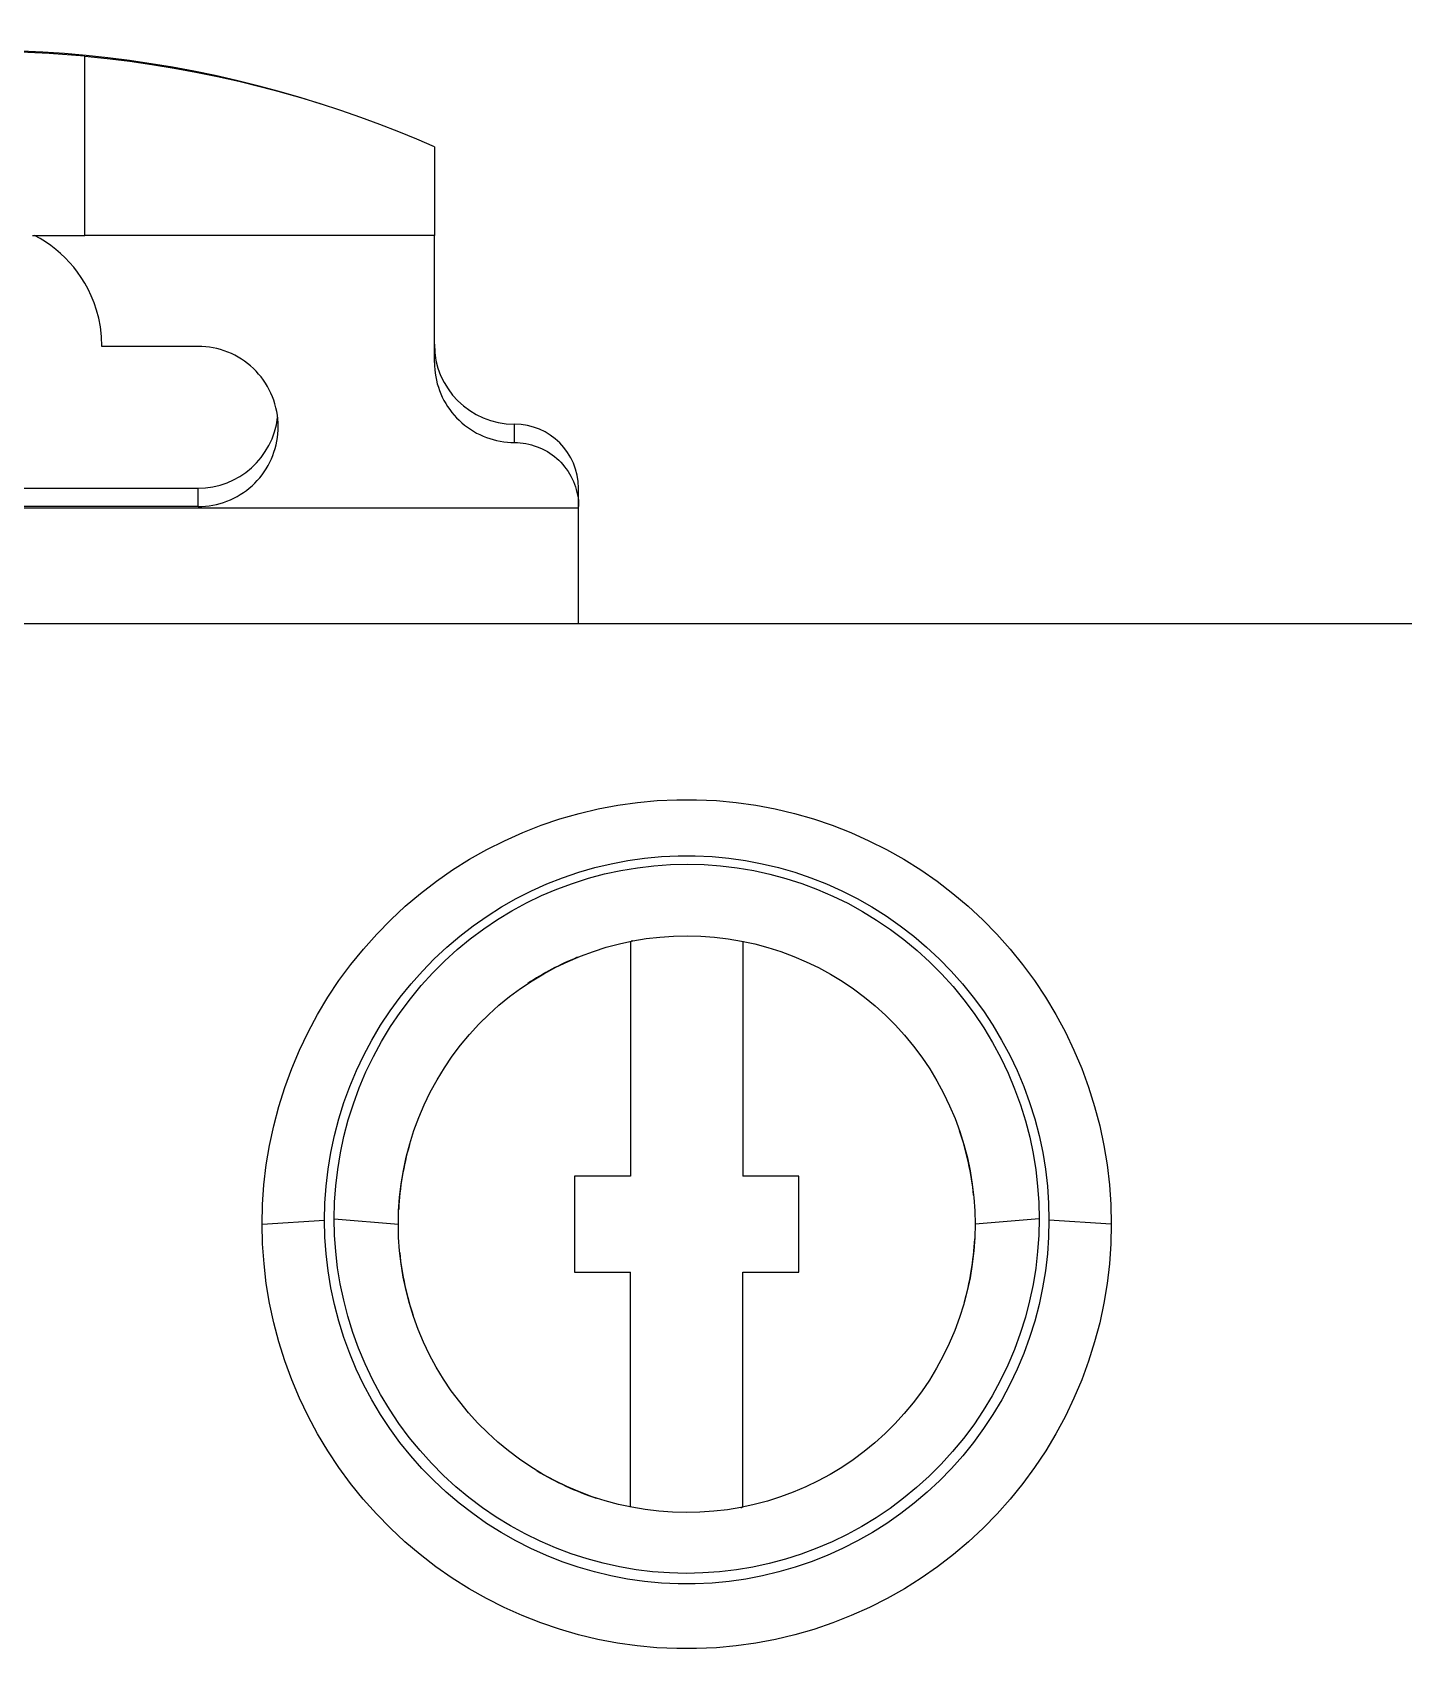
# Model space of a CAD drawing. Header units: millimetres. Extents: x 3609 to 5941, y 2453 to 3731.
# Drawn here: x 5579.97 to 5596.36, y 3422.55 to 3441.87 of the extents above; entities that cross this region are included whole.
import ezdxf

# ---------------------------------------------------------------- set-up
doc = ezdxf.new("R2010")
doc.units = ezdxf.units.MM

msp = doc.modelspace()

# ---------------------------------------------------------------- linework, layer by layer
for p, q in [((5580.168, 3441.62), (5579.742, 3441.64)), ((5580.594, 3441.586), (5580.168, 3441.62)), ((5580.594, 3441.582), (5580.594, 3441.586)), ((5580.594, 3439.442), (5580.594, 3441.582)), ((5580.864, 3441.554), (5580.594, 3441.581)), ((5581.132, 3441.521), (5580.864, 3441.554)), ((5581.398, 3441.482), (5581.132, 3441.521)), ((5581.662, 3441.439), (5581.398, 3441.482)), ((5581.923, 3441.391), (5581.662, 3441.439)), ((5582.182, 3441.339), (5581.923, 3441.391)), ((5582.437, 3441.282), (5582.182, 3441.339)), ((5582.688, 3441.221), (5582.437, 3441.282)), ((5582.935, 3441.155), (5582.688, 3441.221)), ((5583.177, 3441.087), (5582.935, 3441.155)), ((5583.414, 3441.015), (5583.177, 3441.087)), ((5583.657, 3440.936), (5583.414, 3441.015)), ((5583.894, 3440.854), (5583.657, 3440.936)), ((5584.124, 3440.769), (5583.894, 3440.854)), ((5584.348, 3440.682), (5584.124, 3440.769)), ((5584.565, 3440.594), (5584.348, 3440.682)), ((5584.775, 3440.504), (5584.565, 3440.594)), ((5584.775, 3440.504), (5584.775, 3439.442)), ((5579.968, 3439.442), (5580.594, 3439.442)), ((5580.061, 3439.406), (5579.995, 3439.442)), ((5580.126, 3439.366), (5580.061, 3439.406)), ((5580.844, 3439.442), (5580.594, 3439.442)), ((5581.091, 3439.442), (5580.844, 3439.442)), ((5581.334, 3439.442), (5581.091, 3439.442)), ((5581.573, 3439.442), (5581.334, 3439.442)), ((5581.809, 3439.442), (5581.573, 3439.442)), ((5582.042, 3439.442), (5581.809, 3439.442)), ((5582.271, 3439.442), (5582.042, 3439.442)), ((5582.498, 3439.442), (5582.271, 3439.442)), ((5582.721, 3439.442), (5582.498, 3439.442)), ((5582.941, 3439.442), (5582.721, 3439.442)), ((5583.158, 3439.442), (5582.941, 3439.442)), ((5583.372, 3439.442), (5583.158, 3439.442)), ((5583.582, 3439.442), (5583.372, 3439.442)), ((5583.79, 3439.442), (5583.582, 3439.442)), ((5583.994, 3439.442), (5583.79, 3439.442)), ((5584.194, 3439.442), (5583.994, 3439.442)), ((5584.391, 3439.442), (5584.194, 3439.442)), ((5584.585, 3439.442), (5584.391, 3439.442)), ((5584.775, 3439.442), (5584.585, 3439.442)), ((5584.775, 3437.925), (5584.775, 3439.442)), ((5580.188, 3439.323), (5580.126, 3439.366)), ((5580.248, 3439.277), (5580.188, 3439.323)), ((5580.306, 3439.227), (5580.248, 3439.277)), ((5580.361, 3439.176), (5580.306, 3439.227)), ((5580.413, 3439.121), (5580.361, 3439.176)), ((5580.462, 3439.064), (5580.413, 3439.121)), ((5580.509, 3439.004), (5580.462, 3439.064)), ((5580.553, 3438.94), (5580.509, 3439.004)), ((5580.596, 3438.872), (5580.553, 3438.94)), ((5580.635, 3438.799), (5580.596, 3438.872)), ((5580.672, 3438.722), (5580.635, 3438.799)), ((5580.706, 3438.639), (5580.672, 3438.722)), ((5580.736, 3438.549), (5580.706, 3438.639)), ((5580.762, 3438.453), (5580.736, 3438.549)), ((5580.782, 3438.349), (5580.762, 3438.453)), ((5580.795, 3438.237), (5580.782, 3438.349)), ((5580.8, 3438.117), (5580.795, 3438.237)), ((5581.949, 3438.117), (5580.8, 3438.117)), ((5581.995, 3438.116), (5581.949, 3438.117)), ((5582.041, 3438.113), (5581.995, 3438.116)), ((5582.086, 3438.108), (5582.041, 3438.113)), ((5582.131, 3438.1), (5582.086, 3438.108)), ((5582.175, 3438.09), (5582.131, 3438.1)), ((5582.219, 3438.078), (5582.175, 3438.09)), ((5582.263, 3438.065), (5582.219, 3438.078)), ((5582.305, 3438.049), (5582.263, 3438.065)), ((5582.347, 3438.031), (5582.305, 3438.049)), ((5582.388, 3438.011), (5582.347, 3438.031)), ((5582.429, 3437.989), (5582.388, 3438.011)), ((5582.468, 3437.965), (5582.429, 3437.989)), ((5582.505, 3437.939), (5582.468, 3437.965)), ((5582.542, 3437.912), (5582.505, 3437.939)), ((5582.577, 3437.883), (5582.542, 3437.912)), ((5582.61, 3437.852), (5582.577, 3437.883)), ((5582.643, 3437.82), (5582.61, 3437.852)), ((5584.775, 3437.925), (5584.776, 3437.882)), ((5584.776, 3437.882), (5584.779, 3437.839)), ((5584.779, 3437.839), (5584.783, 3437.797)), ((5582.673, 3437.786), (5582.643, 3437.82)), ((5582.702, 3437.751), (5582.673, 3437.786)), ((5582.73, 3437.714), (5582.702, 3437.751)), ((5582.755, 3437.676), (5582.73, 3437.714)), ((5582.779, 3437.637), (5582.755, 3437.676)), ((5584.783, 3437.797), (5584.79, 3437.754)), ((5584.79, 3437.754), (5584.799, 3437.712)), ((5584.799, 3437.712), (5584.809, 3437.67)), ((5584.809, 3437.67), (5584.822, 3437.629)), ((5582.801, 3437.597), (5582.779, 3437.637)), ((5582.821, 3437.557), (5582.801, 3437.597)), ((5582.839, 3437.515), (5582.821, 3437.557)), ((5582.854, 3437.472), (5582.839, 3437.515)), ((5582.868, 3437.429), (5582.854, 3437.472)), ((5584.822, 3437.629), (5584.836, 3437.589)), ((5584.836, 3437.589), (5584.852, 3437.549)), ((5584.852, 3437.549), (5584.869, 3437.509)), ((5584.869, 3437.509), (5584.889, 3437.471)), ((5584.889, 3437.471), (5584.91, 3437.434)), ((5582.88, 3437.384), (5582.868, 3437.429)), ((5582.89, 3437.34), (5582.88, 3437.384)), ((5582.897, 3437.295), (5582.89, 3437.34)), ((5582.903, 3437.249), (5582.897, 3437.295)), ((5584.91, 3437.434), (5584.933, 3437.397)), ((5584.933, 3437.397), (5584.958, 3437.362)), ((5584.958, 3437.362), (5584.984, 3437.328)), ((5584.984, 3437.328), (5585.011, 3437.295)), ((5585.011, 3437.295), (5585.04, 3437.263)), ((5585.04, 3437.263), (5585.07, 3437.233)), ((5582.898, 3437.027), (5582.903, 3437.07)), ((5582.906, 3437.204), (5582.903, 3437.249)), ((5582.903, 3437.07), (5582.906, 3437.114)), ((5582.907, 3437.159), (5582.906, 3437.204)), ((5582.906, 3437.114), (5582.907, 3437.159)), ((5585.07, 3437.233), (5585.102, 3437.204)), ((5585.102, 3437.204), (5585.135, 3437.176)), ((5585.135, 3437.176), (5585.169, 3437.15)), ((5585.169, 3437.15), (5585.205, 3437.126)), ((5585.205, 3437.126), (5585.241, 3437.103)), ((5585.241, 3437.103), (5585.278, 3437.081)), ((5585.278, 3437.081), (5585.317, 3437.062)), ((5585.317, 3437.062), (5585.356, 3437.044)), ((5585.732, 3436.967), (5585.732, 3437.187)), ((5582.857, 3436.854), (5582.871, 3436.896)), ((5582.871, 3436.896), (5582.882, 3436.939)), ((5582.882, 3436.939), (5582.891, 3436.983)), ((5582.891, 3436.983), (5582.898, 3437.027)), ((5585.356, 3437.044), (5585.396, 3437.028)), ((5585.396, 3437.028), (5585.436, 3437.014)), ((5585.436, 3437.014), (5585.478, 3437.002)), ((5585.478, 3437.002), (5585.519, 3436.991)), ((5585.519, 3436.991), (5585.561, 3436.982)), ((5585.561, 3436.982), (5585.604, 3436.976)), ((5585.604, 3436.976), (5585.647, 3436.971)), ((5585.647, 3436.971), (5585.689, 3436.968)), ((5585.689, 3436.968), (5585.732, 3436.967)), ((5585.732, 3436.967), (5585.767, 3436.966)), ((5585.767, 3436.966), (5585.801, 3436.964)), ((5585.801, 3436.964), (5585.835, 3436.96)), ((5585.835, 3436.96), (5585.869, 3436.955)), ((5585.869, 3436.955), (5585.903, 3436.948)), ((5585.903, 3436.948), (5585.936, 3436.939)), ((5585.936, 3436.939), (5585.969, 3436.93)), ((5585.969, 3436.93), (5586.002, 3436.918)), ((5586.002, 3436.918), (5586.034, 3436.905)), ((5586.034, 3436.905), (5586.065, 3436.891)), ((5586.065, 3436.891), (5586.095, 3436.876)), ((5586.095, 3436.876), (5586.125, 3436.859)), ((5582.764, 3436.655), (5582.786, 3436.693)), ((5582.786, 3436.693), (5582.807, 3436.732)), ((5582.807, 3436.732), (5582.826, 3436.772)), ((5582.826, 3436.772), (5582.843, 3436.813)), ((5582.843, 3436.813), (5582.857, 3436.854)), ((5586.125, 3436.859), (5586.155, 3436.84)), ((5586.155, 3436.84), (5586.183, 3436.821)), ((5586.183, 3436.821), (5586.21, 3436.8)), ((5586.21, 3436.8), (5586.237, 3436.778)), ((5586.237, 3436.778), (5586.262, 3436.755)), ((5586.262, 3436.755), (5586.286, 3436.731)), ((5586.286, 3436.731), (5586.309, 3436.705)), ((5586.309, 3436.705), (5586.331, 3436.679)), ((5586.331, 3436.679), (5586.352, 3436.652)), ((5582.595, 3436.451), (5582.627, 3436.482)), ((5582.627, 3436.482), (5582.657, 3436.514)), ((5582.657, 3436.514), (5582.686, 3436.547)), ((5582.686, 3436.547), (5582.714, 3436.582)), ((5582.714, 3436.582), (5582.74, 3436.618)), ((5582.74, 3436.618), (5582.764, 3436.655)), ((5586.352, 3436.652), (5586.372, 3436.623)), ((5586.372, 3436.623), (5586.39, 3436.594)), ((5586.39, 3436.594), (5586.407, 3436.564)), ((5586.407, 3436.564), (5586.423, 3436.534)), ((5586.423, 3436.534), (5586.437, 3436.503)), ((5586.437, 3436.503), (5586.45, 3436.471)), ((5576.682, 3436.422), (5581.949, 3436.422)), ((5581.949, 3436.202), (5581.949, 3436.422)), ((5582.336, 3436.283), (5582.376, 3436.302)), ((5582.376, 3436.302), (5582.416, 3436.323)), ((5582.416, 3436.323), (5582.454, 3436.345)), ((5582.454, 3436.345), (5582.491, 3436.369)), ((5582.491, 3436.369), (5582.527, 3436.395)), ((5582.527, 3436.395), (5582.561, 3436.422)), ((5582.561, 3436.422), (5582.595, 3436.451)), ((5586.45, 3436.471), (5586.461, 3436.438)), ((5586.461, 3436.438), (5586.471, 3436.405)), ((5586.471, 3436.405), (5586.479, 3436.372)), ((5586.479, 3436.372), (5586.486, 3436.339)), ((5586.486, 3436.339), (5586.492, 3436.305)), ((5586.492, 3436.305), (5586.496, 3436.271)), ((5586.499, 3436.202), (5586.499, 3436.422)), ((5572.133, 3436.186), (5586.499, 3436.186)), ((5581.949, 3436.202), (5576.682, 3436.202)), ((5581.949, 3436.202), (5581.994, 3436.203)), ((5581.994, 3436.203), (5582.038, 3436.206)), ((5582.038, 3436.206), (5582.082, 3436.211)), ((5582.082, 3436.211), (5582.125, 3436.218)), ((5582.125, 3436.218), (5582.169, 3436.227)), ((5582.169, 3436.227), (5582.212, 3436.238)), ((5582.212, 3436.238), (5582.254, 3436.252)), ((5582.254, 3436.252), (5582.295, 3436.266)), ((5582.295, 3436.266), (5582.336, 3436.283)), ((5586.496, 3436.271), (5586.498, 3436.236)), ((5586.498, 3436.236), (5586.499, 3436.202)), ((5586.499, 3436.186), (5586.499, 3436.202)), ((5586.499, 3434.806), (5586.499, 3436.186)), ((5562.029, 3434.806), (5630.697, 3434.806)), ((5586.734, 3432.588), (5586.967, 3432.632)), ((5586.967, 3432.632), (5587.201, 3432.665)), ((5587.201, 3432.665), (5587.437, 3432.687)), ((5587.437, 3432.687), (5587.673, 3432.698)), ((5587.673, 3432.698), (5587.91, 3432.698)), ((5587.91, 3432.698), (5588.146, 3432.687)), ((5588.146, 3432.687), (5588.382, 3432.665)), ((5588.382, 3432.665), (5588.616, 3432.632)), ((5588.616, 3432.632), (5588.849, 3432.588)), ((5586.051, 3432.392), (5586.276, 3432.468)), ((5586.276, 3432.468), (5586.504, 3432.533)), ((5586.504, 3432.533), (5586.734, 3432.588)), ((5588.849, 3432.588), (5589.079, 3432.533)), ((5589.079, 3432.533), (5589.307, 3432.468)), ((5589.307, 3432.468), (5589.531, 3432.392)), ((5585.614, 3432.208), (5585.83, 3432.305)), ((5585.83, 3432.305), (5586.051, 3432.392)), ((5589.531, 3432.392), (5589.752, 3432.305)), ((5589.752, 3432.305), (5589.969, 3432.208)), ((5585.195, 3431.985), (5585.402, 3432.101)), ((5585.402, 3432.101), (5585.614, 3432.208)), ((5589.969, 3432.208), (5590.181, 3432.102)), ((5590.181, 3432.102), (5590.388, 3431.985)), ((5584.798, 3431.722), (5584.993, 3431.858)), ((5584.993, 3431.858), (5585.195, 3431.985)), ((5586.5, 3431.83), (5586.694, 3431.886)), ((5586.694, 3431.886), (5586.89, 3431.933)), ((5586.809, 3431.81), (5587.004, 3431.852)), ((5586.89, 3431.933), (5587.089, 3431.97)), ((5587.004, 3431.852), (5587.201, 3431.885)), ((5587.089, 3431.97), (5587.288, 3431.999)), ((5587.201, 3431.885), (5587.399, 3431.909)), ((5587.288, 3431.999), (5587.489, 3432.018)), ((5587.399, 3431.909), (5587.598, 3431.922)), ((5587.489, 3432.018), (5587.691, 3432.027)), ((5587.598, 3431.922), (5587.798, 3431.927)), ((5587.691, 3432.027), (5587.892, 3432.027)), ((5587.798, 3431.927), (5587.998, 3431.922)), ((5587.892, 3432.027), (5588.094, 3432.018)), ((5587.998, 3431.922), (5588.197, 3431.907)), ((5588.094, 3432.018), (5588.294, 3431.999)), ((5588.197, 3431.907), (5588.395, 3431.883)), ((5588.294, 3431.999), (5588.494, 3431.97)), ((5588.395, 3431.883), (5588.592, 3431.85)), ((5588.494, 3431.97), (5588.692, 3431.933)), ((5588.592, 3431.85), (5588.786, 3431.807)), ((5588.692, 3431.933), (5588.889, 3431.886)), ((5588.889, 3431.886), (5589.083, 3431.83)), ((5590.388, 3431.985), (5590.589, 3431.858)), ((5590.589, 3431.858), (5590.785, 3431.723)), ((5584.609, 3431.577), (5584.798, 3431.722)), ((5585.935, 3431.608), (5586.12, 3431.691)), ((5586.12, 3431.691), (5586.308, 3431.765)), ((5586.24, 3431.629), (5586.426, 3431.698)), ((5586.308, 3431.765), (5586.5, 3431.83)), ((5586.426, 3431.698), (5586.616, 3431.759)), ((5586.616, 3431.759), (5586.809, 3431.81)), ((5588.786, 3431.807), (5588.978, 3431.755)), ((5588.978, 3431.755), (5589.168, 3431.695)), ((5589.083, 3431.83), (5589.274, 3431.765)), ((5589.168, 3431.695), (5589.354, 3431.625)), ((5589.274, 3431.765), (5589.463, 3431.691)), ((5589.463, 3431.691), (5589.647, 3431.608)), ((5590.785, 3431.723), (5590.974, 3431.578)), ((5584.427, 3431.424), (5584.609, 3431.577)), ((5585.578, 3431.416), (5585.754, 3431.516)), ((5585.702, 3431.369), (5585.877, 3431.464)), ((5585.754, 3431.516), (5585.935, 3431.608)), ((5585.877, 3431.464), (5586.057, 3431.551)), ((5586.057, 3431.551), (5586.24, 3431.629)), ((5589.354, 3431.625), (5589.537, 3431.546)), ((5589.537, 3431.546), (5589.716, 3431.459)), ((5589.647, 3431.608), (5589.828, 3431.516)), ((5589.716, 3431.459), (5589.891, 3431.363)), ((5589.828, 3431.516), (5590.005, 3431.416)), ((5590.974, 3431.578), (5591.156, 3431.424)), ((5584.252, 3431.262), (5584.427, 3431.424)), ((5585.239, 3431.191), (5585.406, 3431.307)), ((5585.365, 3431.154), (5585.531, 3431.266)), ((5585.406, 3431.307), (5585.578, 3431.416)), ((5585.531, 3431.266), (5585.702, 3431.369)), ((5589.891, 3431.363), (5590.062, 3431.259)), ((5590.005, 3431.416), (5590.177, 3431.308)), ((5590.177, 3431.308), (5590.344, 3431.191)), ((5591.156, 3431.424), (5591.331, 3431.262)), ((5583.926, 3430.913), (5584.085, 3431.091)), ((5584.085, 3431.091), (5584.252, 3431.262)), ((5585.078, 3431.067), (5585.239, 3431.191)), ((5585.204, 3431.034), (5585.365, 3431.154)), ((5587.633, 3431.067), (5587.797, 3431.071)), ((5587.797, 3431.071), (5587.96, 3431.067)), ((5590.062, 3431.259), (5590.228, 3431.146)), ((5590.228, 3431.146), (5590.389, 3431.026)), ((5590.344, 3431.191), (5590.505, 3431.067)), ((5591.331, 3431.262), (5591.498, 3431.091)), ((5591.498, 3431.091), (5591.657, 3430.913)), ((5583.775, 3430.727), (5583.926, 3430.913)), ((5584.773, 3430.795), (5584.922, 3430.935)), ((5584.898, 3430.77), (5585.048, 3430.906)), ((5584.922, 3430.935), (5585.078, 3431.067)), ((5585.048, 3430.906), (5585.204, 3431.034)), ((5586.522, 3430.829), (5586.675, 3430.885)), ((5586.675, 3430.885), (5586.83, 3430.934)), ((5586.83, 3430.934), (5586.988, 3430.976)), ((5586.988, 3430.976), (5587.147, 3431.01)), ((5587.121, 3431.005), (5587.121, 3428.198)), ((5587.147, 3431.01), (5587.308, 3431.037)), ((5587.308, 3431.037), (5587.47, 3431.056)), ((5587.47, 3431.056), (5587.633, 3431.067)), ((5587.96, 3431.067), (5588.123, 3431.055)), ((5588.123, 3431.055), (5588.285, 3431.036)), ((5588.285, 3431.036), (5588.446, 3431.008)), ((5588.446, 3431.008), (5588.605, 3430.974)), ((5588.462, 3431.005), (5588.462, 3428.198)), ((5588.605, 3430.974), (5588.763, 3430.932)), ((5588.763, 3430.932), (5588.918, 3430.882)), ((5588.918, 3430.882), (5589.07, 3430.825)), ((5590.389, 3431.026), (5590.545, 3430.897)), ((5590.505, 3431.067), (5590.66, 3430.935)), ((5590.545, 3430.897), (5590.695, 3430.76)), ((5590.66, 3430.935), (5590.81, 3430.796)), ((5591.657, 3430.913), (5591.807, 3430.728)), ((5583.634, 3430.535), (5583.775, 3430.727)), ((5584.631, 3430.649), (5584.773, 3430.795)), ((5584.755, 3430.627), (5584.898, 3430.77)), ((5586.082, 3430.617), (5586.225, 3430.695)), ((5586.225, 3430.695), (5586.372, 3430.765)), ((5586.372, 3430.765), (5586.522, 3430.829)), ((5589.07, 3430.825), (5589.22, 3430.761)), ((5589.22, 3430.761), (5589.366, 3430.69)), ((5589.366, 3430.69), (5589.51, 3430.613)), ((5590.695, 3430.76), (5590.838, 3430.616)), ((5590.81, 3430.796), (5590.952, 3430.65)), ((5591.807, 3430.728), (5591.949, 3430.535)), ((5583.501, 3430.336), (5583.634, 3430.535)), ((5584.366, 3430.337), (5584.495, 3430.496)), ((5584.495, 3430.496), (5584.631, 3430.649)), ((5584.618, 3430.476), (5584.755, 3430.627)), ((5585.806, 3430.442), (5585.942, 3430.533)), ((5585.942, 3430.533), (5586.082, 3430.617)), ((5589.51, 3430.613), (5589.649, 3430.528)), ((5589.649, 3430.528), (5589.785, 3430.436)), ((5590.838, 3430.616), (5590.975, 3430.465)), ((5590.952, 3430.65), (5591.088, 3430.497)), ((5591.088, 3430.497), (5591.217, 3430.337)), ((5591.949, 3430.535), (5592.082, 3430.336)), ((5583.378, 3430.131), (5583.501, 3430.336)), ((5584.245, 3430.172), (5584.366, 3430.337)), ((5584.365, 3430.155), (5584.488, 3430.319)), ((5584.488, 3430.319), (5584.618, 3430.476)), ((5585.547, 3430.24), (5585.674, 3430.345)), ((5585.674, 3430.345), (5585.806, 3430.442)), ((5589.785, 3430.436), (5589.917, 3430.338)), ((5589.917, 3430.338), (5590.044, 3430.233)), ((5590.975, 3430.465), (5591.105, 3430.307)), ((5591.105, 3430.307), (5591.228, 3430.142)), ((5591.217, 3430.337), (5591.338, 3430.172)), ((5592.082, 3430.336), (5592.205, 3430.131)), ((5583.265, 3429.92), (5583.378, 3430.131)), ((5584.132, 3430.001), (5584.245, 3430.172)), ((5584.25, 3429.985), (5584.365, 3430.155)), ((5585.307, 3430.014), (5585.424, 3430.13)), ((5585.424, 3430.13), (5585.547, 3430.24)), ((5590.044, 3430.233), (5590.167, 3430.122)), ((5590.167, 3430.122), (5590.284, 3430.005)), ((5591.228, 3430.142), (5591.342, 3429.971)), ((5591.338, 3430.172), (5591.451, 3430.001)), ((5592.205, 3430.131), (5592.318, 3429.92)), ((5583.162, 3429.704), (5583.265, 3429.92)), ((5584.027, 3429.825), (5584.132, 3430.001)), ((5584.143, 3429.809), (5584.25, 3429.985)), ((5585.195, 3429.891), (5585.307, 3430.014)), ((5590.284, 3430.005), (5590.397, 3429.882)), ((5591.342, 3429.971), (5591.448, 3429.795)), ((5591.451, 3430.001), (5591.556, 3429.825)), ((5592.318, 3429.92), (5592.421, 3429.705)), ((5583.93, 3429.644), (5584.027, 3429.825)), ((5584.045, 3429.629), (5584.143, 3429.809)), ((5584.988, 3429.63), (5585.088, 3429.763)), ((5585.088, 3429.763), (5585.195, 3429.891)), ((5590.397, 3429.882), (5590.503, 3429.753)), ((5590.503, 3429.753), (5590.603, 3429.619)), ((5591.448, 3429.795), (5591.545, 3429.614)), ((5591.556, 3429.825), (5591.653, 3429.644)), ((5583.069, 3429.484), (5583.162, 3429.704)), ((5583.842, 3429.459), (5583.93, 3429.644)), ((5583.956, 3429.444), (5584.045, 3429.629)), ((5584.894, 3429.492), (5584.988, 3429.63)), ((5590.603, 3429.619), (5590.696, 3429.48)), ((5591.545, 3429.614), (5591.633, 3429.429)), ((5591.653, 3429.644), (5591.741, 3429.459)), ((5592.421, 3429.705), (5592.514, 3429.484)), ((5582.987, 3429.259), (5583.069, 3429.484)), ((5583.763, 3429.27), (5583.842, 3429.459)), ((5583.876, 3429.255), (5583.956, 3429.444)), ((5584.726, 3429.202), (5584.807, 3429.349)), ((5584.807, 3429.349), (5584.894, 3429.492)), ((5590.696, 3429.48), (5590.783, 3429.337)), ((5590.783, 3429.337), (5590.863, 3429.19)), ((5591.633, 3429.429), (5591.712, 3429.241)), ((5591.741, 3429.459), (5591.82, 3429.27)), ((5592.514, 3429.484), (5592.596, 3429.26)), ((5582.915, 3429.031), (5582.987, 3429.259)), ((5583.692, 3429.077), (5583.763, 3429.27)), ((5583.806, 3429.063), (5583.876, 3429.255)), ((5584.653, 3429.051), (5584.726, 3429.202)), ((5590.863, 3429.19), (5590.935, 3429.04)), ((5591.712, 3429.241), (5591.782, 3429.05)), ((5591.82, 3429.27), (5591.891, 3429.077)), ((5592.596, 3429.26), (5592.668, 3429.031)), ((5582.854, 3428.8), (5582.915, 3429.031)), ((5583.631, 3428.881), (5583.692, 3429.077)), ((5583.744, 3428.869), (5583.806, 3429.063)), ((5584.588, 3428.898), (5584.653, 3429.051)), ((5590.935, 3429.04), (5590.999, 3428.886)), ((5591.782, 3429.05), (5591.842, 3428.858)), ((5591.891, 3429.077), (5591.952, 3428.881)), ((5592.668, 3429.031), (5592.729, 3428.8)), ((5582.804, 3428.566), (5582.854, 3428.8)), ((5583.579, 3428.682), (5583.631, 3428.881)), ((5583.693, 3428.673), (5583.744, 3428.869)), ((5584.53, 3428.742), (5584.588, 3428.898)), ((5590.999, 3428.886), (5591.056, 3428.731)), ((5591.842, 3428.858), (5591.892, 3428.665)), ((5591.952, 3428.881), (5592.004, 3428.683)), ((5592.729, 3428.8), (5592.779, 3428.566)), ((5582.765, 3428.331), (5582.804, 3428.566)), ((5583.536, 3428.482), (5583.579, 3428.682)), ((5583.651, 3428.477), (5583.693, 3428.673)), ((5584.438, 3428.425), (5584.48, 3428.584)), ((5584.48, 3428.584), (5584.53, 3428.742)), ((5591.056, 3428.731), (5591.105, 3428.575)), ((5591.105, 3428.575), (5591.147, 3428.418)), ((5591.892, 3428.665), (5591.933, 3428.47)), ((5592.004, 3428.683), (5592.047, 3428.482)), ((5592.779, 3428.566), (5592.818, 3428.331)), ((5583.503, 3428.28), (5583.536, 3428.482)), ((5583.619, 3428.279), (5583.651, 3428.477)), ((5584.404, 3428.265), (5584.438, 3428.425)), ((5591.147, 3428.418), (5591.18, 3428.26)), ((5591.933, 3428.47), (5591.965, 3428.275)), ((5592.047, 3428.482), (5592.08, 3428.28)), ((5582.737, 3428.095), (5582.765, 3428.331)), ((5583.479, 3428.077), (5583.503, 3428.28)), ((5583.596, 3428.082), (5583.619, 3428.279)), ((5584.377, 3428.104), (5584.404, 3428.265)), ((5586.451, 3428.198), (5586.451, 3427.049)), ((5587.121, 3428.198), (5586.451, 3428.198)), ((5589.132, 3428.198), (5588.462, 3428.198)), ((5589.132, 3427.049), (5589.132, 3428.198)), ((5591.18, 3428.26), (5591.206, 3428.101)), ((5591.965, 3428.275), (5591.987, 3428.079)), ((5592.08, 3428.28), (5592.103, 3428.078)), ((5592.818, 3428.331), (5592.846, 3428.095)), ((5582.721, 3427.859), (5582.737, 3428.095)), ((5583.465, 3427.875), (5583.479, 3428.077)), ((5583.582, 3427.885), (5583.596, 3428.082)), ((5584.359, 3427.944), (5584.377, 3428.104)), ((5591.206, 3428.101), (5591.225, 3427.942)), ((5591.987, 3428.079), (5592.001, 3427.884)), ((5592.103, 3428.078), (5592.118, 3427.875)), ((5592.846, 3428.095), (5592.862, 3427.859)), ((5582.716, 3427.623), (5582.721, 3427.859)), ((5583.461, 3427.673), (5583.465, 3427.875)), ((5583.578, 3427.688), (5583.582, 3427.885)), ((5584.347, 3427.783), (5584.359, 3427.944)), ((5591.225, 3427.942), (5591.236, 3427.782)), ((5592.001, 3427.884), (5592.005, 3427.688)), ((5592.118, 3427.875), (5592.122, 3427.673)), ((5592.862, 3427.859), (5592.867, 3427.623)), ((5582.716, 3427.623), (5583.461, 3427.673)), ((5582.721, 3427.387), (5582.716, 3427.623)), ((5583.465, 3427.47), (5583.461, 3427.673)), ((5583.582, 3427.493), (5583.578, 3427.688)), ((5583.578, 3427.688), (5584.344, 3427.623)), ((5584.344, 3427.623), (5584.347, 3427.783)), ((5584.347, 3427.465), (5584.344, 3427.623)), ((5591.236, 3427.782), (5591.239, 3427.623)), ((5591.239, 3427.623), (5591.236, 3427.464)), ((5592.005, 3427.688), (5591.239, 3427.623)), ((5592.005, 3427.688), (5592.001, 3427.492)), ((5592.122, 3427.673), (5592.118, 3427.47)), ((5592.867, 3427.623), (5592.122, 3427.673)), ((5592.867, 3427.623), (5592.862, 3427.387)), ((5583.48, 3427.268), (5583.465, 3427.47)), ((5583.595, 3427.298), (5583.582, 3427.493)), ((5584.358, 3427.306), (5584.347, 3427.465)), ((5591.236, 3427.464), (5591.224, 3427.304)), ((5592.001, 3427.492), (5591.987, 3427.296)), ((5592.118, 3427.47), (5592.103, 3427.267)), ((5582.738, 3427.151), (5582.721, 3427.387)), ((5583.503, 3427.065), (5583.48, 3427.268)), ((5583.618, 3427.103), (5583.595, 3427.298)), ((5584.377, 3427.148), (5584.358, 3427.306)), ((5591.224, 3427.304), (5591.206, 3427.144)), ((5591.987, 3427.296), (5591.965, 3427.099)), ((5592.103, 3427.267), (5592.08, 3427.065)), ((5592.862, 3427.387), (5592.845, 3427.151)), ((5582.765, 3426.915), (5582.738, 3427.151)), ((5583.537, 3426.864), (5583.503, 3427.065)), ((5583.649, 3426.909), (5583.618, 3427.103)), ((5584.402, 3426.99), (5584.377, 3427.148)), ((5586.451, 3427.049), (5587.121, 3427.049)), ((5587.121, 3424.241), (5587.121, 3427.049)), ((5588.462, 3424.241), (5588.462, 3427.049)), ((5588.462, 3427.049), (5589.132, 3427.049)), ((5591.206, 3427.144), (5591.18, 3426.984)), ((5591.965, 3427.099), (5591.932, 3426.902)), ((5592.08, 3427.065), (5592.046, 3426.863)), ((5592.845, 3427.151), (5592.818, 3426.914)), ((5582.804, 3426.68), (5582.765, 3426.915)), ((5583.579, 3426.664), (5583.537, 3426.864)), ((5583.69, 3426.715), (5583.649, 3426.909)), ((5584.436, 3426.832), (5584.402, 3426.99)), ((5584.477, 3426.675), (5584.436, 3426.832)), ((5591.145, 3426.825), (5591.104, 3426.666)), ((5591.18, 3426.984), (5591.145, 3426.825)), ((5591.932, 3426.902), (5591.891, 3426.706)), ((5592.046, 3426.863), (5592.004, 3426.663)), ((5592.818, 3426.914), (5592.779, 3426.679)), ((5582.854, 3426.446), (5582.804, 3426.68)), ((5583.631, 3426.466), (5583.579, 3426.664)), ((5583.74, 3426.522), (5583.69, 3426.715)), ((5584.525, 3426.519), (5584.477, 3426.675)), ((5591.104, 3426.666), (5591.054, 3426.508)), ((5591.891, 3426.706), (5591.84, 3426.511)), ((5592.004, 3426.663), (5591.952, 3426.465)), ((5592.779, 3426.679), (5592.729, 3426.446)), ((5582.915, 3426.215), (5582.854, 3426.446)), ((5583.692, 3426.27), (5583.631, 3426.466)), ((5583.8, 3426.33), (5583.74, 3426.522)), ((5584.582, 3426.364), (5584.525, 3426.519)), ((5591.054, 3426.508), (5590.996, 3426.353)), ((5591.84, 3426.511), (5591.779, 3426.317)), ((5591.952, 3426.465), (5591.891, 3426.27)), ((5592.729, 3426.446), (5592.668, 3426.215)), ((5583.762, 3426.078), (5583.692, 3426.27)), ((5583.869, 3426.14), (5583.8, 3426.33)), ((5584.646, 3426.212), (5584.582, 3426.364)), ((5590.996, 3426.353), (5590.931, 3426.199)), ((5591.779, 3426.317), (5591.709, 3426.126)), ((5591.891, 3426.27), (5591.82, 3426.078)), ((5582.986, 3425.988), (5582.915, 3426.215)), ((5583.841, 3425.89), (5583.762, 3426.078)), ((5583.947, 3425.952), (5583.869, 3426.14)), ((5584.718, 3426.061), (5584.646, 3426.212)), ((5584.797, 3425.914), (5584.718, 3426.061)), ((5590.859, 3426.049), (5590.779, 3425.902)), ((5590.931, 3426.199), (5590.859, 3426.049)), ((5591.709, 3426.126), (5591.629, 3425.937)), ((5591.82, 3426.078), (5591.741, 3425.889)), ((5592.668, 3426.215), (5592.596, 3425.987)), ((5583.069, 3425.764), (5582.986, 3425.988)), ((5583.929, 3425.705), (5583.841, 3425.89)), ((5584.035, 3425.768), (5583.947, 3425.952)), ((5584.884, 3425.771), (5584.797, 3425.914)), ((5590.779, 3425.902), (5590.692, 3425.759)), ((5591.629, 3425.937), (5591.54, 3425.752)), ((5591.741, 3425.889), (5591.654, 3425.705)), ((5592.596, 3425.987), (5592.514, 3425.763)), ((5583.161, 3425.544), (5583.069, 3425.764)), ((5584.025, 3425.525), (5583.929, 3425.705)), ((5584.132, 3425.587), (5584.035, 3425.768)), ((5584.977, 3425.632), (5584.884, 3425.771)), ((5590.692, 3425.759), (5590.598, 3425.621)), ((5591.54, 3425.752), (5591.443, 3425.572)), ((5591.654, 3425.705), (5591.557, 3425.524)), ((5592.514, 3425.763), (5592.421, 3425.543)), ((5583.264, 3425.328), (5583.161, 3425.544)), ((5584.13, 3425.35), (5584.025, 3425.525)), ((5584.238, 3425.411), (5584.132, 3425.587)), ((5585.077, 3425.498), (5584.977, 3425.632)), ((5585.183, 3425.369), (5585.077, 3425.498)), ((5590.498, 3425.488), (5590.392, 3425.359)), ((5590.598, 3425.621), (5590.498, 3425.488)), ((5591.443, 3425.572), (5591.336, 3425.396)), ((5591.557, 3425.524), (5591.453, 3425.349)), ((5592.421, 3425.543), (5592.319, 3425.328)), ((5583.377, 3425.118), (5583.264, 3425.328)), ((5584.243, 3425.18), (5584.13, 3425.35)), ((5584.351, 3425.24), (5584.238, 3425.411)), ((5585.294, 3425.246), (5585.183, 3425.369)), ((5590.392, 3425.359), (5590.28, 3425.237)), ((5591.336, 3425.396), (5591.222, 3425.226)), ((5591.453, 3425.349), (5591.34, 3425.179)), ((5592.319, 3425.328), (5592.206, 3425.118)), ((5583.5, 3424.914), (5583.377, 3425.118)), ((5584.363, 3425.015), (5584.243, 3425.18)), ((5584.473, 3425.075), (5584.351, 3425.24)), ((5585.412, 3425.129), (5585.294, 3425.246)), ((5585.534, 3425.017), (5585.412, 3425.129)), ((5590.162, 3425.12), (5590.04, 3425.01)), ((5590.28, 3425.237), (5590.162, 3425.12)), ((5591.222, 3425.226), (5591.099, 3425.062)), ((5591.34, 3425.179), (5591.22, 3425.014)), ((5592.206, 3425.118), (5592.083, 3424.913)), ((5583.632, 3424.715), (5583.5, 3424.914)), ((5584.491, 3424.856), (5584.363, 3425.015)), ((5584.603, 3424.917), (5584.473, 3425.075)), ((5584.74, 3424.765), (5584.603, 3424.917)), ((5585.661, 3424.912), (5585.534, 3425.017)), ((5585.793, 3424.814), (5585.661, 3424.912)), ((5589.913, 3424.905), (5589.781, 3424.808)), ((5590.04, 3425.01), (5589.913, 3424.905)), ((5590.97, 3424.905), (5590.833, 3424.754)), ((5591.099, 3425.062), (5590.97, 3424.905)), ((5591.22, 3425.014), (5591.092, 3424.856)), ((5592.083, 3424.913), (5591.951, 3424.714)), ((5583.773, 3424.523), (5583.632, 3424.715)), ((5584.626, 3424.704), (5584.491, 3424.856)), ((5584.768, 3424.558), (5584.626, 3424.704)), ((5584.883, 3424.621), (5584.74, 3424.765)), ((5585.929, 3424.722), (5585.793, 3424.814)), ((5586.069, 3424.637), (5585.929, 3424.722)), ((5589.645, 3424.716), (5589.506, 3424.632)), ((5589.781, 3424.808), (5589.645, 3424.716)), ((5590.833, 3424.754), (5590.689, 3424.611)), ((5590.956, 3424.703), (5590.814, 3424.557)), ((5591.092, 3424.856), (5590.956, 3424.703)), ((5591.951, 3424.714), (5591.81, 3424.522)), ((5583.923, 3424.338), (5583.773, 3424.523)), ((5584.917, 3424.419), (5584.768, 3424.558)), ((5585.032, 3424.484), (5584.883, 3424.621)), ((5586.212, 3424.559), (5586.069, 3424.637)), ((5586.359, 3424.487), (5586.212, 3424.559)), ((5589.362, 3424.554), (5589.215, 3424.483)), ((5589.506, 3424.632), (5589.362, 3424.554)), ((5590.689, 3424.611), (5590.54, 3424.475)), ((5590.814, 3424.557), (5590.666, 3424.419)), ((5591.81, 3424.522), (5591.66, 3424.337)), ((5584.081, 3424.16), (5583.923, 3424.338)), ((5585.072, 3424.287), (5584.917, 3424.419)), ((5585.188, 3424.355), (5585.032, 3424.484)), ((5585.349, 3424.234), (5585.188, 3424.355)), ((5586.508, 3424.423), (5586.359, 3424.487)), ((5586.661, 3424.366), (5586.508, 3424.423)), ((5586.817, 3424.316), (5586.661, 3424.366)), ((5586.974, 3424.274), (5586.817, 3424.316)), ((5588.756, 3424.313), (5588.598, 3424.271)), ((5588.912, 3424.363), (5588.756, 3424.313)), ((5589.065, 3424.42), (5588.912, 3424.363)), ((5589.215, 3424.483), (5589.065, 3424.42)), ((5590.384, 3424.347), (5590.223, 3424.226)), ((5590.54, 3424.475), (5590.384, 3424.347)), ((5590.666, 3424.419), (5590.511, 3424.287)), ((5591.66, 3424.337), (5591.501, 3424.159)), ((5584.248, 3423.99), (5584.081, 3424.16)), ((5585.233, 3424.163), (5585.072, 3424.287)), ((5585.399, 3424.046), (5585.233, 3424.163)), ((5585.515, 3424.121), (5585.349, 3424.234)), ((5585.686, 3424.016), (5585.515, 3424.121)), ((5587.134, 3424.239), (5586.974, 3424.274)), ((5587.295, 3424.212), (5587.134, 3424.239)), ((5587.458, 3424.192), (5587.295, 3424.212)), ((5587.622, 3424.18), (5587.458, 3424.192)), ((5587.786, 3424.176), (5587.622, 3424.18)), ((5587.95, 3424.179), (5587.786, 3424.176)), ((5588.114, 3424.191), (5587.95, 3424.179)), ((5588.277, 3424.21), (5588.114, 3424.191)), ((5588.438, 3424.237), (5588.277, 3424.21)), ((5588.598, 3424.271), (5588.438, 3424.237)), ((5590.057, 3424.114), (5589.886, 3424.01)), ((5590.223, 3424.226), (5590.057, 3424.114)), ((5590.35, 3424.163), (5590.183, 3424.046)), ((5590.511, 3424.287), (5590.35, 3424.163)), ((5591.501, 3424.159), (5591.335, 3423.989)), ((5584.422, 3423.827), (5584.248, 3423.99)), ((5585.571, 3423.938), (5585.399, 3424.046)), ((5585.748, 3423.837), (5585.571, 3423.938)), ((5585.861, 3423.92), (5585.686, 3424.016)), ((5589.886, 3424.01), (5589.711, 3423.915)), ((5590.012, 3423.937), (5589.835, 3423.837)), ((5590.183, 3424.046), (5590.012, 3423.937)), ((5591.335, 3423.989), (5591.161, 3423.827)), ((5584.604, 3423.674), (5584.422, 3423.827)), ((5585.929, 3423.746), (5585.748, 3423.837)), ((5586.04, 3423.833), (5585.861, 3423.92)), ((5586.114, 3423.662), (5585.929, 3423.746)), ((5586.223, 3423.754), (5586.04, 3423.833)), ((5586.41, 3423.683), (5586.223, 3423.754)), ((5589.348, 3423.749), (5589.161, 3423.679)), ((5589.532, 3423.828), (5589.348, 3423.749)), ((5589.654, 3423.745), (5589.469, 3423.662)), ((5589.711, 3423.915), (5589.532, 3423.828)), ((5589.835, 3423.837), (5589.654, 3423.745)), ((5591.161, 3423.827), (5590.979, 3423.673)), ((5584.792, 3423.528), (5584.604, 3423.674)), ((5586.302, 3423.588), (5586.114, 3423.662)), ((5586.494, 3423.522), (5586.302, 3423.588)), ((5586.6, 3423.622), (5586.41, 3423.683)), ((5586.793, 3423.57), (5586.6, 3423.622)), ((5586.988, 3423.527), (5586.793, 3423.57)), ((5588.778, 3423.567), (5588.582, 3423.524)), ((5588.971, 3423.619), (5588.778, 3423.567)), ((5589.161, 3423.679), (5588.971, 3423.619)), ((5589.28, 3423.588), (5589.088, 3423.522)), ((5589.469, 3423.662), (5589.28, 3423.588)), ((5590.979, 3423.673), (5590.79, 3423.528)), ((5584.987, 3423.392), (5584.792, 3423.528)), ((5585.189, 3423.266), (5584.987, 3423.392)), ((5586.689, 3423.466), (5586.494, 3423.522)), ((5586.886, 3423.419), (5586.689, 3423.466)), ((5587.085, 3423.381), (5586.886, 3423.419)), ((5587.185, 3423.493), (5586.988, 3423.527)), ((5587.286, 3423.352), (5587.085, 3423.381)), ((5587.384, 3423.469), (5587.185, 3423.493)), ((5587.488, 3423.333), (5587.286, 3423.352)), ((5587.584, 3423.454), (5587.384, 3423.469)), ((5587.784, 3423.449), (5587.584, 3423.454)), ((5587.985, 3423.454), (5587.784, 3423.449)), ((5588.185, 3423.468), (5587.985, 3423.454)), ((5588.297, 3423.352), (5588.095, 3423.333)), ((5588.385, 3423.491), (5588.185, 3423.468)), ((5588.497, 3423.381), (5588.297, 3423.352)), ((5588.582, 3423.524), (5588.385, 3423.491)), ((5588.696, 3423.419), (5588.497, 3423.381)), ((5588.894, 3423.466), (5588.696, 3423.419)), ((5589.088, 3423.522), (5588.894, 3423.466)), ((5590.595, 3423.392), (5590.394, 3423.265)), ((5590.79, 3423.528), (5590.595, 3423.392)), ((5585.396, 3423.149), (5585.189, 3423.266)), ((5585.608, 3423.041), (5585.396, 3423.149)), ((5587.69, 3423.324), (5587.488, 3423.333)), ((5587.893, 3423.324), (5587.69, 3423.324)), ((5588.095, 3423.333), (5587.893, 3423.324)), ((5590.187, 3423.148), (5589.975, 3423.041)), ((5590.394, 3423.265), (5590.187, 3423.148)), ((5585.825, 3422.944), (5585.608, 3423.041)), ((5589.975, 3423.041), (5589.758, 3422.944)), ((5586.046, 3422.857), (5585.825, 3422.944)), ((5586.271, 3422.781), (5586.046, 3422.857)), ((5586.499, 3422.715), (5586.271, 3422.781)), ((5589.312, 3422.78), (5589.083, 3422.715)), ((5589.537, 3422.857), (5589.312, 3422.78)), ((5589.758, 3422.944), (5589.537, 3422.857)), ((5586.73, 3422.66), (5586.499, 3422.715)), ((5586.964, 3422.616), (5586.73, 3422.66)), ((5587.199, 3422.582), (5586.964, 3422.616)), ((5587.435, 3422.56), (5587.199, 3422.582)), ((5588.384, 3422.582), (5588.147, 3422.56)), ((5588.619, 3422.615), (5588.384, 3422.582)), ((5588.852, 3422.66), (5588.619, 3422.615)), ((5589.083, 3422.715), (5588.852, 3422.66)), ((5587.672, 3422.549), (5587.435, 3422.56)), ((5587.91, 3422.549), (5587.672, 3422.549)), ((5588.147, 3422.56), (5587.91, 3422.549))]:
    msp.add_line(p, q)
for start, end in [(100.7439, 101.113), (112.2838, 123.4583), (134.7317, 135.3753), (164.0147, 177.0594), (5.7537, 18.8653), (344.0973, 357.1063), (185.7004, 198.7768), (238.664, 251.739), (280.8405, 281.1544)]:
    msp.add_arc((5587.791, 3427.623), 3.448, start, end)
for centre, major_axis, start_param, end_param in [((5579.316, 3428.317), (13.373, 0), 1.258926, 1.882667), ((5585.732, 3438.142), (-0.958, 0), 0, 1.570796), ((5581.949, 3437.378), (-0.958, 0), 1.570796, 3.026663), ((5585.732, 3436.422), (0.766, 0), 0, 1.570796)]:
    msp.add_ellipse(centre, major_axis=major_axis, ratio=0.997564, start_param=start_param, end_param=end_param)

doc.saveas('drawing.dxf')
